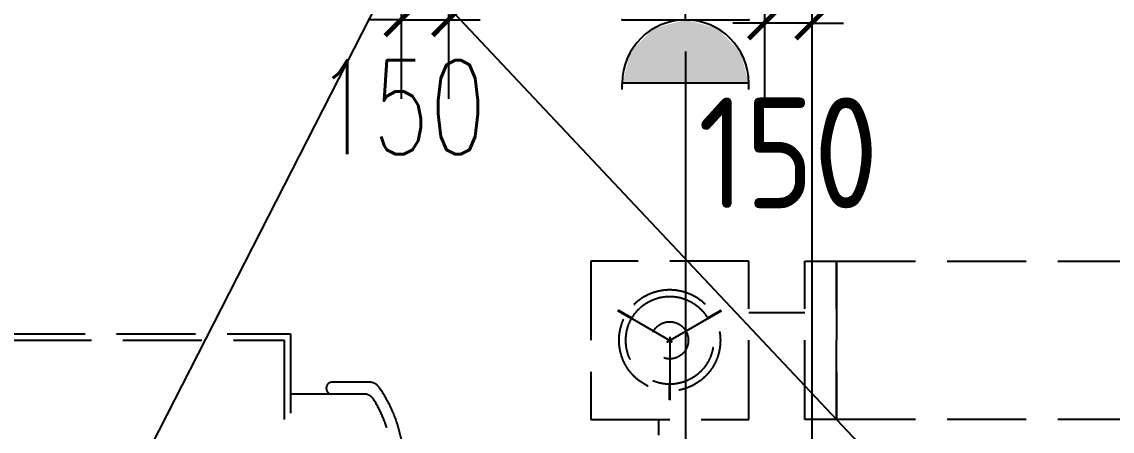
# Model space of a CAD drawing. Extents: x 3753737 to 4713801, y -857380 to 24339.
# Drawn here: x 4654249 to 4657699, y -763560 to -762266 of the extents above; entities that cross this region are included whole.
import ezdxf

# ---------------------------------------------------------------- set-up
doc = ezdxf.new("R2010")
doc.units = 0
doc.header["$LTSCALE"] = 1000
doc.header["$MEASUREMENT"] = 0
doc.linetypes.add('A户型$0$DASH', pattern=[0.35, 0.25, -0.1])
doc.layers.get('0').update_dxf_attribs({"linetype": 'CONTINUOUS'})
doc.layers.get('Defpoints').update_dxf_attribs({"linetype": 'CONTINUOUS'})
for name, color, linetype in [('!!电气', 1, 'CONTINUOUS'), ('5fur', 175, 'CONTINUOUS'), ('EQUIP-插座', 3, 'CONTINUOUS')]:
    doc.layers.add(name, color=color, linetype=linetype)
doc.layers.add('WINDOW', color=146, linetype='CONTINUOUS', lineweight=20)
doc.styles.add('_TCH_DIM_T3', font='SIMPLEX.shx', dxfattribs={"width": 0.7058823529411765, "bigfont": 'GBCBIG.shx'})
doc.styles.get("Standard").update_dxf_attribs({"font": 'gbenor.shx', "bigfont": 'gbcbig.shx'})
doc.dimstyles.new('_TCH_ARCH&&100', dxfattribs={"dimtxt": 297.5, "dimasz": 100, "dimexe": 250, "dimexo": 300, "dimgap": 100, "dimtad": 1, "dimdec": 0, "dimzin": 0, "dimdsep": 46, "dimtxsty": '_TCH_DIM_T3', "dimblk": 'ARCHTICK', "dimcen": 0.09, "dimclrt": 7, "dimazin": 2, "dimtfac": 1, "dimtdec": 0, "dimtix": 1, "dimtmove": 2, "dimatfit": 3, "dimfxl": 1, "dimtolj": 1, "dimtzin": 0, "dimarcsym": 0})
doc.dimstyles.get("Standard").update_dxf_attribs({"dimscale": 100, "dimtxt": 3.5, "dimasz": 1, "dimexe": 2.5, "dimexo": 3, "dimgap": 1.5, "dimtad": 1, "dimdec": 0, "dimzin": 0, "dimdsep": 46, "dimtxsty": 'Standard', "dimblk": 'ARCHTICK', "dimcen": 0.09, "dimadec": 0, "dimazin": 0, "dimtfac": 1, "dimtdec": 0, "dimtix": 1, "dimtmove": 2, "dimatfit": 3, "dimfxl": 1, "dimtolj": 1, "dimtzin": 0, "dimarcsym": 0})

# ---------------------------------------------------------------- blocks, each defined once
blk = doc.blocks.new('dfgdfgsf')
at = {"layer": '5fur', "color": 252, "linetype": 'A户型$0$DASH'}
for p, q in [((2094650.822318503, -1252230.379037612), (2094477.879718294, -1252130.530580827)), ((2094632.326403065, -1252230.379037612), (2094805.269003275, -1252130.530580827)), ((2094891.574360784, -1252137), (2095069.08334725, -1252137)), ((2094641.574360784, -1252214.361104977), (2094641.574360784, -1252414.058018547)), ((2093555.135908604, -1252378.292469392), (2093555.135908604, -1252374.612469392)), ((2093691.615674988, -1252357.542387553), (2093571.695908604, -1252357.542387553)), ((2093673.722385016, -1252394.852469392), (2093441.574587486, -1252394.852469392)), ((2094607, -1252525.039726734), (2094607, -1252475.039726734))]:
    blk.add_line(p, q, dxfattribs=at)
for points in [[(2094891.574360784, -1251975.039726734), (2094391.574360784, -1251975.039726734), (2094391.574360784, -1252475.039726734), (2094891.574360784, -1252475.039726734)], [(2095169.08334725, -1252475.039726642), (2095069.08334725, -1252475.039726642), (2095069.08334725, -1251975.039726642), (2095169.08334725, -1251975.039726642)], [(2096469.08334725, -1252475.039726642), (2095169.08334725, -1252475.039726642), (2095169.08334725, -1251975.039726642), (2096469.08334725, -1251975.039726642)], [(2092541.574587486, -1252205.039727125), (2093441.574587486, -1252205.039727125), (2093441.574587486, -1254425.039727125), (2092541.574587486, -1254425.039727125)], [(2092561.574587486, -1252225.039727125), (2093421.574587486, -1252225.039727125), (2093421.574587486, -1254405.039727125), (2092561.574587486, -1254405.039727125)]]:
    blk.add_lwpolyline(points, close=True, dxfattribs=at)
for points, const_width in [([(2094521.350911075, -1252155.628685681), (2094477.879718293, -1252130.530580827)], 8.888888888888888), ([(2094761.797810494, -1252155.628685681), (2094805.269003274, -1252130.530580827)], 8.88888888888889), ([(2094641.574360784, -1252363.86180884), (2094641.574360784, -1252414.058018547)], 8.88888888888889)]:
    blk.add_lwpolyline(points, dxfattribs=dict(at, const_width=const_width))
for centre, radius, start, end in [((2093572.599769826, -1252374.986860969), 17.46787387877194, 92.96604906396895, 178.7718768726169), ((2093571.695908604, -1252378.292469392), 16.56, 180, 270), ((2093691.615674988, -1252394.342387554), 36.8, 35.13970637726662, 90), ((2093366.327405545, -1252623.295752064), 434.5839883125198, 324.4004392201456, 35.13970637726662), ((2093673.722385016, -1252431.652469392), 36.8, 31.94119226656599, 90), ((2093366.327405545, -1252623.295752064), 399.0413852635766, 327.4766363576821, 31.94119226656599)]:
    blk.add_arc(centre, radius, start, end, dxfattribs=at)
for major_axis, ratio, start_param, end_param in [((-113.2638872716998, 113.2638872716998), 0.9999999999997511, 4.712388980384682, 10.99557428756427), ((-98.16203563551878, 98.16203563551878), 0.999999999998388, 4.712388980384681, 10.99557428756427), ((-41.53009199966709, 41.53009199966709), 0.9999999999975253, 4.71238898038469, 10.99557428756428)]:
    blk.add_ellipse((2094641.574360784, -1252225.039726734), major_axis=major_axis, ratio=ratio, start_param=start_param, end_param=end_param, dxfattribs=at)
blk = doc.blocks.new('A$C100F5A36')
at = {"layer": 'WINDOW', "color": 252}
blk.add_blockref('dfgdfgsf', (-2063989.108700188, 1238329.789241821), dxfattribs=at)
blk = doc.blocks.new('_ArchTick')
at = {"color": 0, "linetype": 'ByBlock', "const_width": 0.15}
blk.add_lwpolyline([(-0.5, -0.5), (0.5, 0.5)], dxfattribs=at)
blk = doc.blocks.new('*D307')
at = {"layer": '!!电气', "color": 0, "lineweight": -2, "transparency": 16777216}
for p, q in [((4656598.597086294, -762101.698400242), (4656598.597086294, -762519.5773095486)), ((4656748.597086294, -762193.3770701529), (4656748.597086294, -762519.5773095486)), ((4656598.597086294, -762269.5773095486), (4656498.597086294, -762269.5773095486)), ((4656748.597086294, -762269.5773095486), (4656598.597086294, -762269.5773095486)), ((4656748.597086294, -762269.5773095486), (4656848.597086294, -762269.5773095486))]:
    blk.add_line(p, q, dxfattribs=at)
at = {"layer": 'Defpoints', "color": 0, "transparency": 16777216}
for p in [(4656598.597086294, -761801.698400242), (4656748.597086294, -761893.3770701529), (4656598.597086294, -762269.5773095486)]:
    blk.add_point(p, dxfattribs=at)
at = {"layer": '!!电气', "color": 0, "lineweight": -2, "transparency": 16777216, "xscale": 100, "yscale": 100, "zscale": 100}
blk.add_blockref('_ArchTick', (4656598.597086294, -762269.5773095486), dxfattribs=at)
at = {"layer": '!!电气', "color": 0, "lineweight": -2, "transparency": 16777216, "xscale": 100, "yscale": 100, "zscale": 100, "rotation": 180}
blk.add_blockref('_ArchTick', (4656748.597086294, -762269.5773095486), dxfattribs=at)
at = {"layer": '!!电气', "color": 0, "transparency": 16777216, "insert": (4656673.597086294, -762679.9732951515), "char_height": 350, "attachment_point": 5}
blk.add_mtext('\\A1;150', dxfattribs=at)
blk = doc.blocks.new('$equip$00001237')
for p, q in [((-0.5, 1.05000000000291), (-0.5, 1)), ((0.5, 1.05000000000291), (0.5, 1)), ((-0.5, 1), (0.5, 1)), ((0.5, 0.5), (-0.5, 0.5)), ((0, 0.5), (0, 0))]:
    blk.add_line(p, q)
blk.add_arc((0, 1), 0.500000000000025, 180, 0)
for p in [(0, 1), (-0.5, 0.5), (0.5, 0.5), (0, 0)]:
    blk.add_point(p)
for points in [[(0.4330127018911298, 0.75), (-0.4330127018911298, 0.75), (0.5, 1), (-0.5, 1)], [(0.25, 0.5669872981088702), (-0.25, 0.5669872981088702), (0.4330127018911298, 0.75), (-0.4330127018911298, 0.75)], [(0, 0.5), (0, 0.5), (0.25, 0.5669872981088702), (-0.25, 0.5669872981088702)]]:
    blk.add_solid(points)
at = {"flags": 9}
blk.add_attdef('A', (0, 0), '', height=2e-05, dxfattribs=at)
blk = doc.blocks.new('*D343')
at = {"layer": '!!电气', "color": 0, "lineweight": -2, "transparency": 16777216}
for p, q in [((4656348.631787658, -762359.5779921584), (4656348.631787658, -763960.7944911623)), ((4656748.597084192, -762359.5779921055), (4656748.597084192, -763960.7944911623)), ((4656348.631787658, -763710.7944911623), (4656748.597084192, -763710.7944911623))]:
    blk.add_line(p, q, dxfattribs=at)
at = {"layer": 'Defpoints', "color": 0, "transparency": 16777216}
for p in [(4656348.631787658, -762059.5779921584), (4656748.597084192, -762059.5779921055), (4656748.597084192, -763710.7944911623)]:
    blk.add_point(p, dxfattribs=at)
at = {"layer": '!!电气', "color": 0, "lineweight": -2, "transparency": 16777216, "xscale": 100, "yscale": 100, "zscale": 100, "rotation": 180}
blk.add_blockref('_ArchTick', (4656348.631787658, -763710.7944911623), dxfattribs=at)
at = {"layer": '!!电气', "color": 0, "lineweight": -2, "transparency": 16777216, "xscale": 100, "yscale": 100, "zscale": 100}
blk.add_blockref('_ArchTick', (4656748.597084192, -763710.7944911623), dxfattribs=at)
at = {"layer": '!!电气', "color": 7, "transparency": 16777216, "insert": (4656390.946322894, -764074.6601111141), "char_height": 297.5, "attachment_point": 5, "style": '_TCH_DIM_T3'}
blk.add_mtext('\\A1;400', dxfattribs=at)
blk = doc.blocks.new('*D359')
at = {"layer": '!!电气', "color": 0, "lineweight": -2, "transparency": 16777216}
for p, q in [((4655448.632539164, -762059.5779919613), (4655448.632539164, -762509.5279076553)), ((4655598.632539164, -762059.5779919596), (4655598.632539164, -762509.5279076553)), ((4655448.632539164, -762259.5279076553), (4655348.632539164, -762259.5279076553)), ((4655448.632539164, -762259.5279076553), (4655598.632539164, -762259.5279076553)), ((4655598.632539164, -762259.5279076553), (4655698.632539164, -762259.5279076553))]:
    blk.add_line(p, q, dxfattribs=at)
at = {"layer": 'Defpoints', "color": 0, "transparency": 16777216}
for p in [(4655448.632539164, -761759.5779919613), (4655598.632539164, -761759.5779919596), (4655598.632539164, -762259.5279076553)]:
    blk.add_point(p, dxfattribs=at)
at = {"layer": '!!电气', "color": 0, "lineweight": -2, "transparency": 16777216, "xscale": 100, "yscale": 100, "zscale": 100}
blk.add_blockref('_ArchTick', (4655448.632539164, -762259.5279076553), dxfattribs=at)
at = {"layer": '!!电气', "color": 0, "lineweight": -2, "transparency": 16777216, "xscale": 100, "yscale": 100, "zscale": 100, "rotation": 180}
blk.add_blockref('_ArchTick', (4655598.632539164, -762259.5279076553), dxfattribs=at)
at = {"layer": '!!电气', "color": 7, "transparency": 16777216, "insert": (4655448.632539174, -762535.8548042204), "char_height": 297.5, "attachment_point": 5, "style": '_TCH_DIM_T3'}
blk.add_mtext('\\A1;150', dxfattribs=at)

msp = doc.modelspace()

# ---------------------------------------------------------------- block references
at = {"layer": '!!电气'}
msp.add_blockref('A$C100F5A36', (4625646.165886384, -749377.1780669868), dxfattribs=at)

# ---------------------------------------------------------------- next in the draw order: linework, layer by layer
at = {"layer": '!!电气', "color": 1}
msp.add_lwpolyline([(4653248.597348835, -766359.577984649), (4655448.632539168, -762059.5779919613), (4655448.632539647, -762059.5779910248), (4659498.64319831, -766359.5779853533)], dxfattribs=at)

# ---------------------------------------------------------------- next in the draw order: block references
at = {"layer": 'EQUIP-插座', "color": 2, "xscale": 400, "yscale": 400, "zscale": 400, "rotation": 180.0000000075595}
msp.add_blockref('$equip$00001237', (4656348.631787658, -762059.5779921584), dxfattribs=at)

# ---------------------------------------------------------------- next in the draw order: dimensions: what is measured, and where the dimension line sits
at = {"layer": '!!电气', "color": 1}
for base, p1, p2, angle, text, picture, middle in [((4655598.632539164, -762259.5279076553), (4655448.632539164, -761759.5779919613), (4655598.632539164, -761759.5779919596), 6.225432837251206e-10, '150', '*D359', (4655448.632539174, -762535.8548042204)), ((4656748.597084192, -763710.7944911623), (4656348.631787658, -762059.5779921584), (4656748.597084192, -762059.5779921055), 7.571227873496351e-09, '400', '*D343', (4656390.946322894, -764074.6601111141))]:
    dim = msp.add_linear_dim(base=base, p1=p1, p2=p2, angle=angle, text=text, dimstyle='_TCH_ARCH&&100', dxfattribs=at)
    dim.commit()
    dim.dimension.update_dxf_attribs({"geometry": picture, "text_midpoint": middle, "dimtype": 129})
dim = msp.add_linear_dim(base=(4656598.597086294, -762269.5773095486), p1=(4656748.597086294, -761893.3770701529), p2=(4656598.597086294, -761801.698400242), dimstyle='Standard', override={"dimzin": 8}, dxfattribs=at)
dim.commit()
dim.dimension.update_dxf_attribs({"geometry": '*D307', "text_midpoint": (4656673.597086294, -762679.9732951515), "dimtype": 128})

doc.saveas('drawing.dxf')
